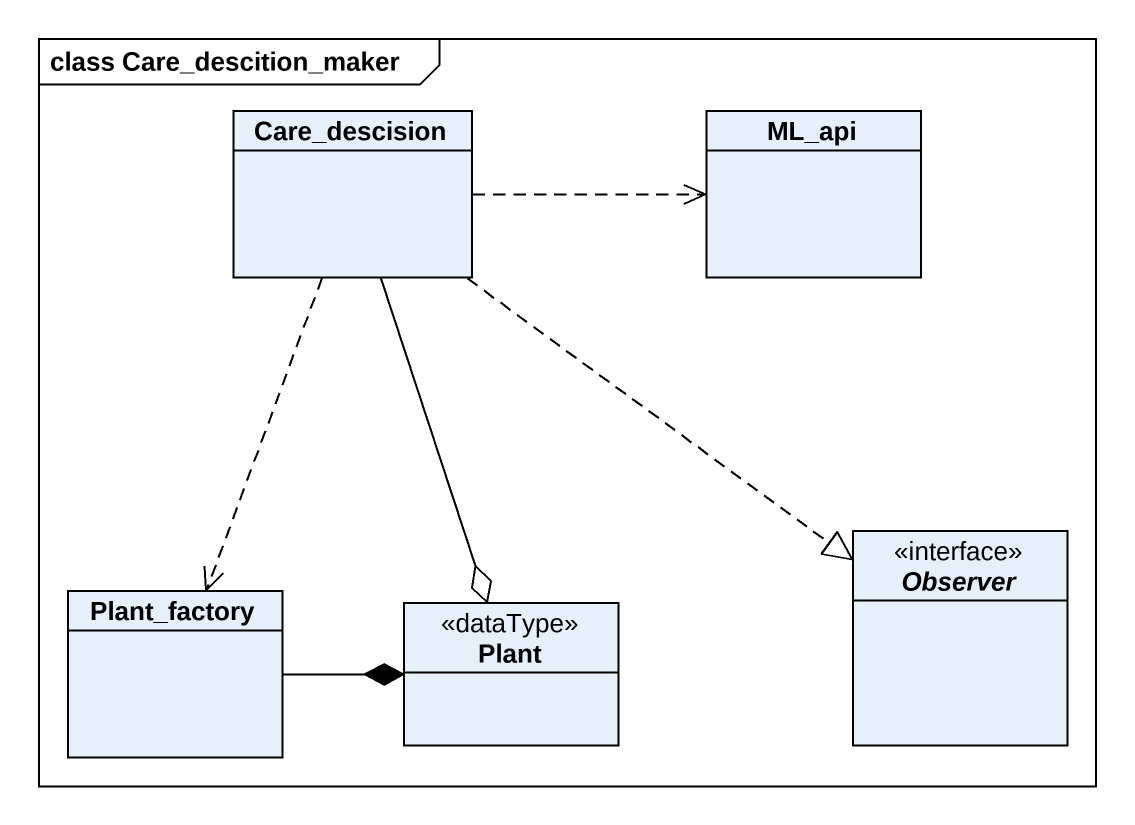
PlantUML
@startuml
mainframe class Care_descition_maker
hide circle
hide empty members
class Care_descision
class ML_api
class Plant_factory
interface Observer
class Plant <<dataType>>
Care_descision .right.> ML_api
Care_descision ..> Plant_factory
Care_descision ..|> Observer
Care_descision --o Plant
Plant_factory -right-* Plant
@enduml
